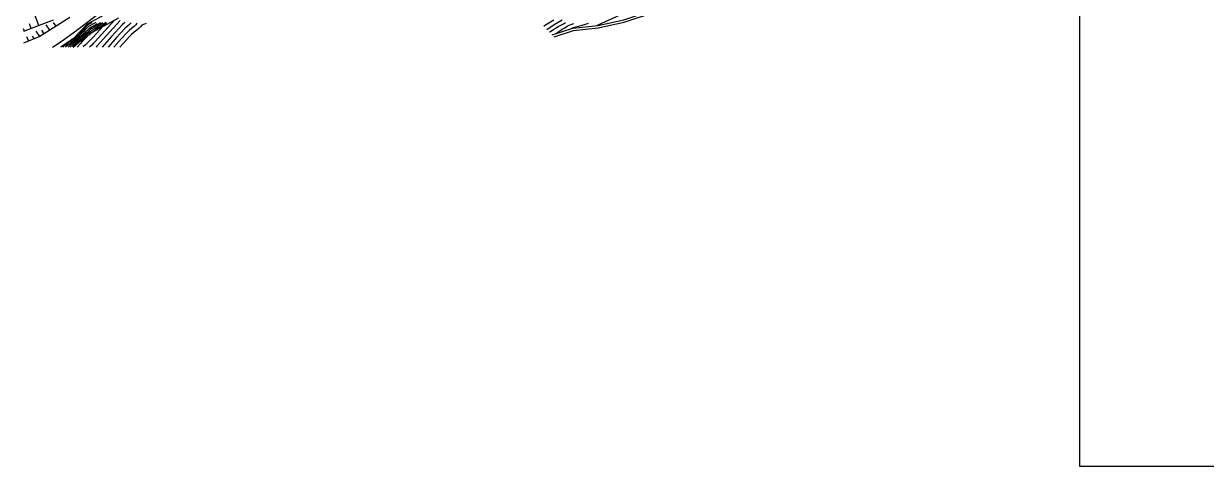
# Model space of a CAD drawing. Header units: millimetres. Extents: x -335 to 64136, y 248 to 109842.
# Drawn here: x -335.2 to 50.9, y 248.4 to 392.9 of the extents above; entities that cross this region are included whole.
import ezdxf

# ---------------------------------------------------------------- set-up
doc = ezdxf.new("R2010")
doc.units = ezdxf.units.MM
doc.header["$MEASUREMENT"] = 0
for name, color, linetype in [('curve livello 5m', 7, 'Continuous'), ('pendenze', 2, 'Continuous'), ('Per+Mod Surf', 7, 'Continuous'), ('Strade', 7, 'Continuous'), ('TalusHautBas', 7, 'Continuous')]:
    doc.layers.add(name, color=color, linetype=linetype)
doc.layers.add('no_plot', color=5, linetype='Continuous', plot=False)

msp = doc.modelspace()

# ---------------------------------------------------------------- linework, layer by layer
at = {"layer": 'curve livello 5m', "color": 2, "flags": 128}
for points in [[(-303.63646, 393.95831), (-308.11689, 389.09415), (-311.25322, 385.58877), (-311.54026, 385.3005)], [(-310.04795, 393.22069), (-310.84665, 392.6445), (-311.59196, 392.12082), (-312.23033, 391.70231), (-312.23033, 391.70231), (-312.90371, 391.3437), (-313.46324, 391.03829), (-313.46324, 391.03829), (-313.83382, 390.65045), (-314.26312, 390.19168), (-314.26312, 390.19168), (-314.90257, 389.65004), (-315.69849, 389.02529), (-316.49325, 388.40136), (-317.12927, 387.86216), (-317.12927, 387.86216), (-317.78463, 387.16553), (-318.40045, 386.74997), (-318.99822, 386.22313), (-319.69144, 385.55664), (-319.95786, 385.3005)], [(-163.56518, 390.17934), (-163.45742, 390.25027), (-162.53321, 390.84073), (-161.60136, 391.41904), (-160.68672, 391.96956), (-159.81415, 392.47663), (-159.00851, 392.92459), (-158.29464, 393.2978)]]:
    msp.add_lwpolyline(points, dxfattribs=at)
at = {"layer": 'no_plot', "color": 3}
msp.add_lwpolyline([(9.5618, 454.79599), (308.93151, 454.79599), (308.93151, 248.37476), (9.5618, 248.37476)], close=True, dxfattribs=at)
at = {"layer": 'no_plot', "flags": 128}
for points in [[(-305.38608, 394.16725), (-309.75626, 389.42278), (-311.81259, 387.12449), (-312.3649, 386.56576), (-313.09161, 385.85191), (-313.65339, 385.3005)], [(-162.11294, 394.1245), (-164.81191, 392.40531), (-165.42716, 392.01835)], [(-164.44184, 391.04519), (-161.97849, 392.61429), (-159.43887, 394.18391)], [(-140.54944, 395.68352), (-147.72831, 392.44183), (-147.77272, 392.42225), (-148.00118, 392.35566)], [(-312.94106, 393.19752), (-313.78447, 392.75999), (-314.30143, 392.45498), (-314.83659, 391.91628), (-315.58412, 391.08862), (-316.24616, 390.39662), (-316.77959, 389.96307), (-317.41612, 389.29782), (-318.13655, 388.49788), (-318.6985, 387.92333), (-319.22152, 387.55509), (-319.91942, 387.1085), (-320.50165, 386.70656), (-320.94775, 386.29422), (-321.50639, 385.90677), (-322.17951, 385.47528), (-322.43101, 385.3005)], [(-311.61268, 393.28038), (-312.433, 392.83343), (-313.39949, 392.33727), (-314.02203, 391.98275), (-314.45218, 391.54976), (-315.05302, 390.88451), (-315.58515, 390.32831), (-316.2417, 389.79479), (-316.89615, 389.26277), (-317.39297, 388.74353), (-317.95527, 388.11917), (-318.39387, 387.67073), (-319.07157, 387.21067), (-319.80125, 386.72103), (-320.38032, 386.18577), (-320.9591, 385.65081), (-321.47904, 385.3005)], [(-320.64462, 385.3005), (-320.37481, 385.5432), (-319.6969, 386.19925), (-319.10085, 386.7355), (-319.10085, 386.7355), (-318.57637, 387.08745), (-318.08925, 387.41813), (-318.08925, 387.41813), (-317.57452, 387.96167), (-317.01271, 388.56246), (-317.01271, 388.56246), (-316.36337, 389.10309), (-315.57644, 389.71725), (-314.92413, 390.25999), (-314.92413, 390.25999), (-314.29002, 390.93764), (-313.74264, 391.51052), (-313.74264, 391.51052), (-313.27208, 391.77849), (-312.54155, 392.15352), (-311.9215, 392.49134), (-311.9215, 392.49134), (-311.18898, 392.98201)], [(-309.33344, 393.15591), (-310.2095, 392.52185), (-311.06431, 391.9087), (-311.85512, 391.35849), (-312.53915, 390.91327), (-313.18384, 390.56606), (-313.6021, 390.12336), (-314.23012, 389.58436), (-315.0111, 388.96409), (-315.84243, 388.31716), (-316.62154, 387.69821), (-317.24583, 387.16185), (-317.48, 386.91293), (-317.70005, 386.76444), (-318.29648, 386.24672), (-318.98646, 385.59214), (-319.28684, 385.3005)], [(-308.26805, 393.34217), (-309.08189, 392.75613), (-309.90803, 392.15803), (-310.72209, 391.57182), (-311.49968, 391.02148), (-312.21644, 390.53097), (-312.84797, 390.12424), (-312.90444, 390.09383), (-312.94108, 390.05505), (-313.66574, 389.46607), (-314.21836, 388.94376), (-315.02072, 388.15534), (-315.92642, 387.2463), (-316.78905, 386.36215), (-317.76627, 385.3005)], [(-308.02087, 392.98944), (-308.78798, 392.42873), (-309.32072, 392.00403), (-311.39563, 389.75141), (-312.37196, 388.66021), (-312.89387, 388.12931), (-313.57839, 387.45398), (-314.32618, 386.72186), (-315.03793, 386.02064), (-315.61432, 385.43797), (-315.74086, 385.3005)], [(-302.17541, 393.27818), (-302.88694, 392.66361), (-306.47751, 388.76551), (-309.57774, 385.3005)], [(-300.05596, 393.18245), (-300.59569, 392.69088), (-301.43267, 391.98904), (-302.13742, 391.36891), (-304.83814, 388.43688), (-307.64433, 385.3005)], [(-298.19423, 393.10919), (-298.53152, 392.56293), (-299.02576, 392.09969), (-299.83233, 391.41781), (-300.7026, 390.6863), (-301.3879, 390.0742), (-303.19876, 388.10825), (-305.71092, 385.3005)], [(-295.17315, 392.96039), (-295.77311, 392.79865), (-296.65661, 392.49785), (-297.00708, 391.94341), (-297.46785, 391.50139), (-298.22322, 390.85398), (-299.11132, 390.11117), (-299.97033, 389.38301), (-300.63839, 388.7795), (-301.55939, 387.77962), (-303.77752, 385.3005)], [(-161.4661, 389.69406), (-160.87438, 390.12802), (-160.15172, 390.61989), (-159.35805, 391.13194), (-158.55331, 391.62642), (-157.79746, 392.06559), (-157.15042, 392.41169), (-157.15042, 392.41169), (-156.54434, 392.6791), (-155.62415, 393.04445)], [(-156.35161, 391.30807), (-156.00619, 391.52558), (-155.71576, 391.63729), (-154.92664, 391.88731), (-153.97732, 392.16513), (-152.92776, 392.45987), (-151.83795, 392.76064), (-150.76784, 393.05655)]]:
    msp.add_lwpolyline(points, dxfattribs=at)
at = {"layer": 'pendenze', "linetype": 'Continuous'}
for p, q in [((-330.27252, 392.29368), (-331.45443, 395.52241)), ((-334.90158, 390.48392), (-335.18516, 391.2586)), ((-332.69714, 391.34631), (-333.28076, 392.83817)), ((-329.88763, 388.72549), (-331.04727, 390.44796)), ((-328.46777, 389.62516), (-329.25784, 390.78894)), ((-326.64569, 390.7797), (-327.8648, 392.59052)), ((-324.55771, 392.1027), (-325.4931, 393.3075)), ((-333.48214, 387.26592), (-334.19436, 388.63398)), ((-331.68499, 387.99566), (-332.2879, 388.88479))]:
    msp.add_line(p, q, dxfattribs=at)
at = {"layer": 'Per+Mod Surf', "color": 2, "linetype": 'Continuous'}
for p, q in [((-300.79263, 400.16649), (-314.50763, 392.80349)), ((-314.50763, 392.80349), (-318.89163, 388.08349)), ((-318.89163, 388.08349), (-323.00588, 385.3005))]:
    msp.add_line(p, q, dxfattribs=at)
at = {"layer": 'Strade', "color": 2, "linetype": 'Continuous', "flags": 128}
for points in [[(-325.77492, 385.3005), (-322.65762, 387.29649), (-317.35663, 391.17849), (-310.49563, 396.41549), (-300.60064, 403.22049), (-291.29764, 408.94949), (-281.90364, 414.61149), (-272.85464, 419.50749), (-264.54564, 426.82449), (-258.89563, 431.45549), (-247.56463, 441.36749), (-243.40701, 445.00433)], [(-162.68454, 389.30956), (-155.90664, 391.44849), (-147.75863, 392.38349), (-139.32563, 394.20249), (-129.21164, 397.51548), (-123.48463, 399.91549), (-113.36863, 405.60249), (-109.27563, 411.12349), (-105.38064, 415.68849), (-102.58563, 418.12549), (-95.83463, 422.63249), (-95.39418, 422.98581)], [(-162.04084, 388.6738), (-155.73913, 390.66246), (-147.62838, 391.59319), (-139.11621, 393.42926), (-128.93207, 396.76523), (-123.13284, 399.1955), (-112.8277, 404.98884), (-108.64928, 410.62506), (-104.81038, 415.12431), (-102.09866, 417.4887), (-95.36135, 421.98656), (-94.79202, 422.44325)]]:
    msp.add_lwpolyline(points, dxfattribs=at)
at = {"layer": 'TalusHautBas', "color": 2, "linetype": 'Continuous'}
for p, q in [((-325.60565, 394.11148), (-330.96362, 392.02449)), ((-320.09964, 394.92749), (-329.88763, 388.72549)), ((-312.87762, 390.04849), (-304.15063, 394.84649)), ((-330.96362, 392.02449), (-335.18516, 390.37298)), ((-317.31064, 386.77249), (-312.87762, 390.04849)), ((-329.88763, 388.72549), (-335.18516, 386.5744)), ((-319.02451, 385.3005), (-317.31064, 386.77249))]:
    msp.add_line(p, q, dxfattribs=at)

doc.saveas('drawing.dxf')
